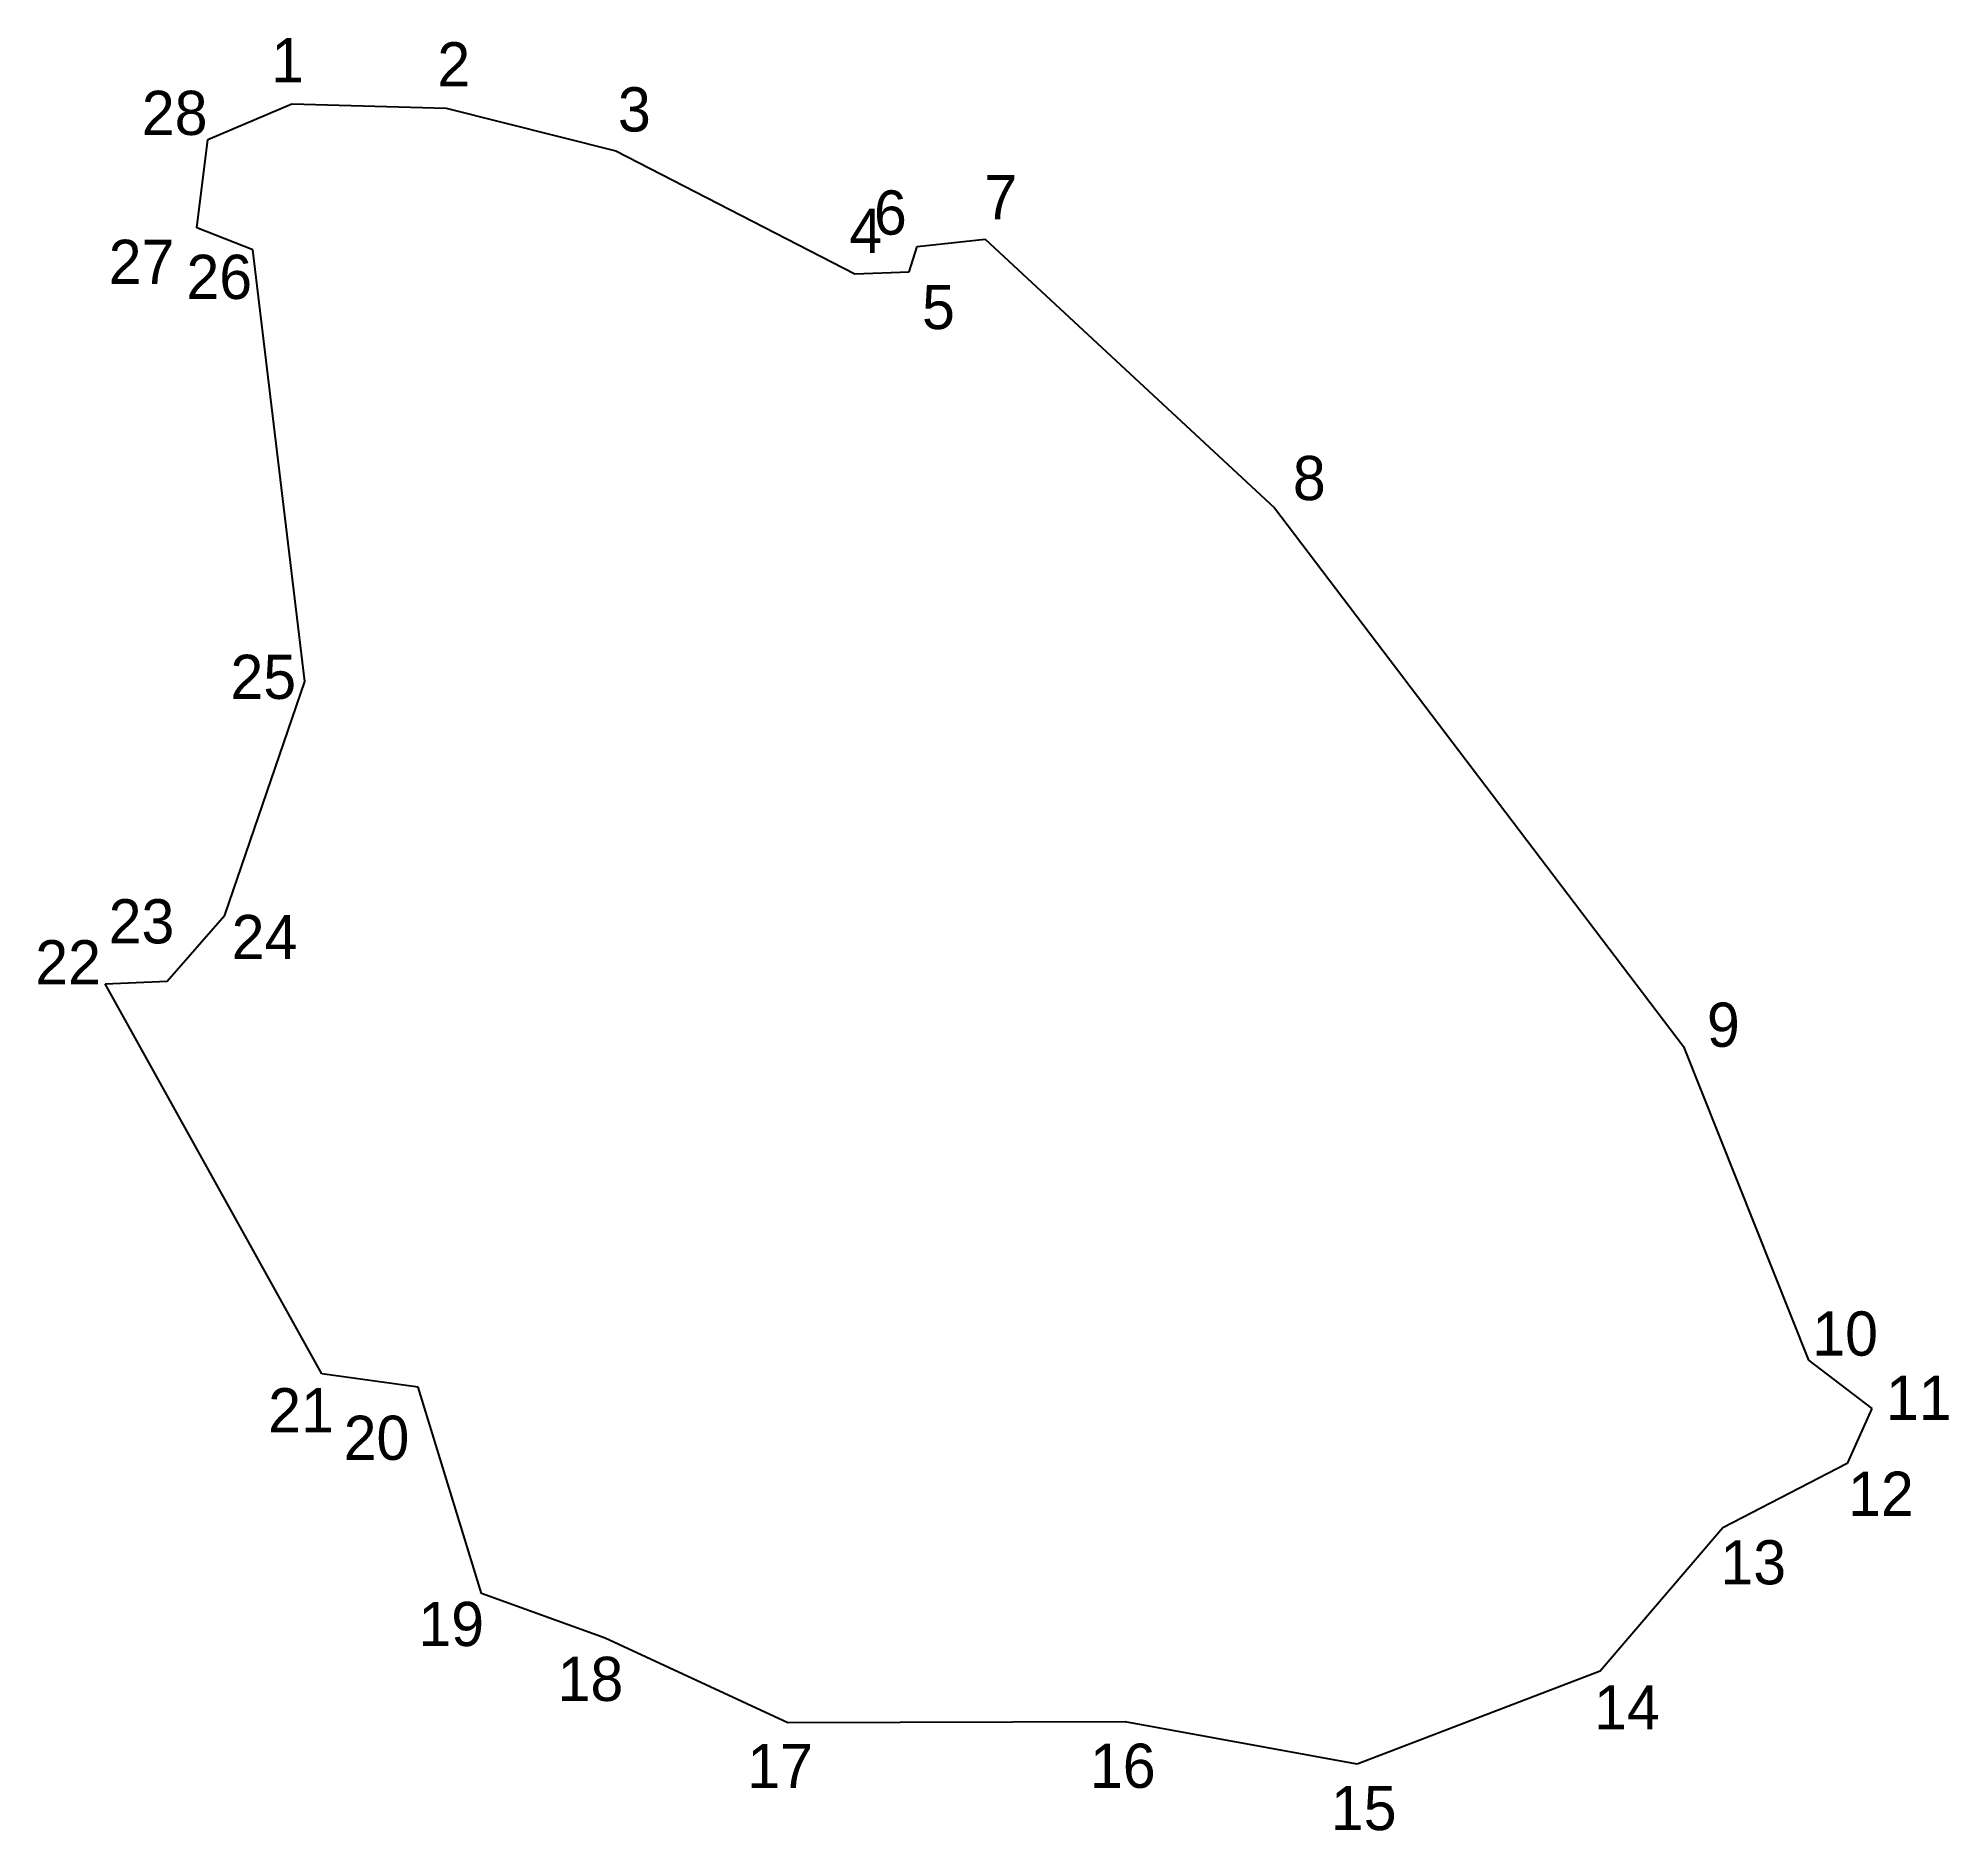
# Model space of a CAD drawing. Extents: x 550040 to 550227, y 1825326 to 1825502.
import ezdxf

# ---------------------------------------------------------------- set-up
doc = ezdxf.new("R2010")
doc.units = 0
doc.layers.add('CanhThua', color=7, linetype='Continuous')
doc.layers.add('SoHieuDinhThua', color=7, linetype='Continuous')

msp = doc.modelspace()

# ---------------------------------------------------------------- linework, layer by layer
at = {"layer": 'CanhThua'}
for p, q in [((550056.55, 1825491.88), (550064.76, 1825495.39)), ((550064.76, 1825495.39), (550079.91, 1825494.96)), ((550079.91, 1825494.96), (550096.52, 1825490.79)), ((550055.46, 1825483.22), (550056.55, 1825491.88)), ((550096.52, 1825490.79), (550119.94, 1825478.72)), ((550060.94, 1825481.08), (550055.46, 1825483.22)), ((550066.05, 1825438.81), (550060.94, 1825481.08)), ((550125.26, 1825478.92), (550126.03, 1825481.4)), ((550126.03, 1825481.4), (550132.7, 1825482.13)), ((550132.7, 1825482.13), (550161.05, 1825455.82)), ((550119.94, 1825478.72), (550125.26, 1825478.92)), ((550161.05, 1825455.82), (550201.1, 1825403.06)), ((550058.22, 1825415.94), (550066.05, 1825438.81)), ((550052.57, 1825409.47), (550058.22, 1825415.94)), ((550046.48, 1825409.2), (550052.57, 1825409.47)), ((550067.71, 1825371.01), (550046.48, 1825409.2)), ((550201.1, 1825403.06), (550213.36, 1825372.34)), ((550213.36, 1825372.34), (550219.55, 1825367.6)), ((550077.15, 1825369.69), (550067.71, 1825371.01)), ((550083.36, 1825349.5), (550077.15, 1825369.69)), ((550219.55, 1825367.6), (550217.15, 1825362.24)), ((550217.15, 1825362.24), (550204.97, 1825355.94)), ((550204.97, 1825355.94), (550192.94, 1825341.88)), ((550095.47, 1825345.13), (550083.36, 1825349.5)), ((550113.37, 1825336.83), (550095.47, 1825345.13)), ((550192.94, 1825341.88), (550169.15, 1825332.79)), ((550146.42, 1825336.93), (550113.37, 1825336.83)), ((550169.15, 1825332.79), (550146.42, 1825336.93))]:
    msp.add_line(p, q, dxfattribs=at)

# ---------------------------------------------------------------- texts
at = {"layer": 'SoHieuDinhThua'}
for s, height, p in [('1', 4.33, (550062.75, 1825497.48)), ('2', 4.33, (550079.03, 1825497.08)), ('28', 4.327, (550050.08, 1825492.33)), ('3', 4.33, (550096.72, 1825492.67)), ('7', 4.33, (550132.61, 1825484.07)), ('6', 4.33, (550121.8, 1825482.57)), ('4', 4.33, (550119.39, 1825480.78)), ('27', 4.327, (550046.83, 1825477.74)), ('26', 4.327, (550054.45, 1825476.27)), ('5', 4.33, (550126.51, 1825473.32)), ('8', 4.33, (550162.84, 1825456.57)), ('25', 4.327, (550058.76, 1825437.1)), ('23', 4.327, (550046.83, 1825413.16)), ('24', 4.327, (550058.88, 1825411.62)), ('22', 4.327, (550039.64, 1825409.15)), ('9', 4.33, (550203.4, 1825403.03)), ('10', 4.327, (550213.72, 1825372.79)), ('11', 4.327, (550220.94, 1825366.5)), ('21', 4.327, (550062.46, 1825365.28)), ('20', 4.327, (550069.85, 1825362.58)), ('12', 4.327, (550217.23, 1825357.1)), ('13', 4.327, (550204.72, 1825350.39)), ('19', 4.327, (550077.17, 1825344.35)), ('18', 4.327, (550090.81, 1825338.97)), ('14', 4.327, (550192.34, 1825336.18)), ('17', 4.327, (550109.39, 1825330.44)), ('16', 4.327, (550142.96, 1825330.46)), ('15', 4.327, (550166.56, 1825326.32))]:
    msp.add_text(s, height=height, dxfattribs=at).set_placement(p)

doc.saveas('drawing.dxf')
